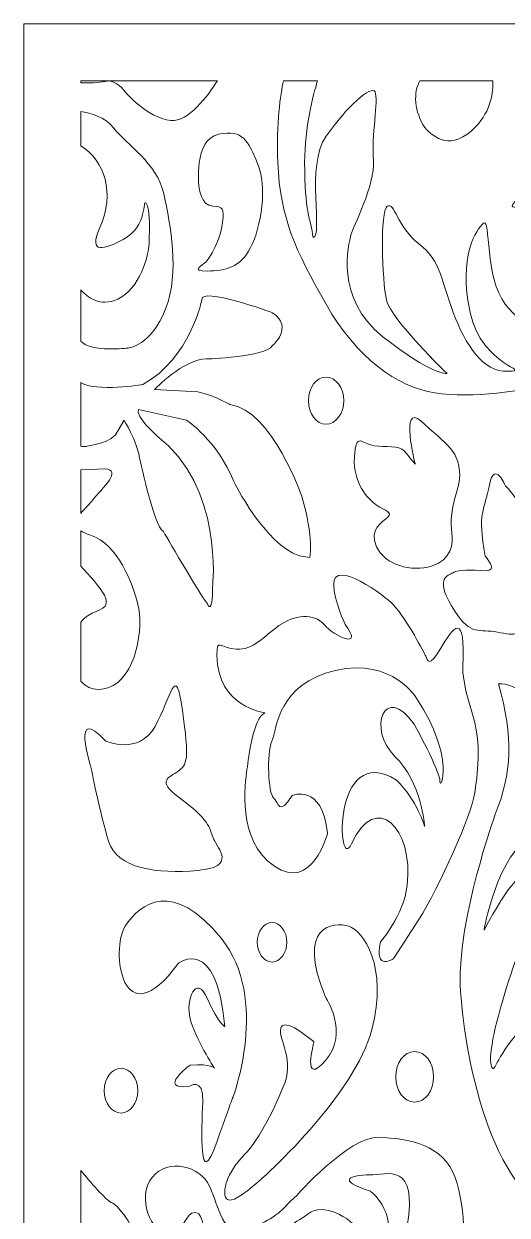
# Model space of a CAD drawing. Header units: centimetres. Extents: x -9.9 to 10.2, y -8.4 to 12.2.
# Drawn here: x -9.87 to -5.96, y 2.54 to 12.16 of the extents above; entities that cross this region are included whole.
import ezdxf

# ---------------------------------------------------------------- set-up
doc = ezdxf.new("R2010")
doc.units = ezdxf.units.CM
doc.header["$MEASUREMENT"] = 0
doc.layers.add('layer 1', color=7, linetype='Continuous')

msp = doc.modelspace()

# ---------------------------------------------------------------- linework, layer by layer
at = {"layer": 'layer 1', "color": 250, "lineweight": 9}
for points, knots in [([(-9.86881, 12.15687), (-9.86881, 12.15687), (-0.22483, 12.15687), (-0.22483, 12.15687), (-0.22483, 12.15687), (-0.22483, 12.15687), (-0.22483, -8.4261), (-0.22483, -8.4261), (-0.22483, -8.4261), (-0.22483, -8.4261), (-9.86881, -8.4261), (-9.86881, -8.4261), (-9.86881, -8.4261), (-9.86881, -8.4261), (-9.86881, 12.15687), (-9.86881, 12.15687)], [0, 0, 0, 0, 0.2, 0.2, 0.2, 0.2, 0.4, 0.4, 0.4, 0.4, 0.6, 0.6, 0.6, 0.6, 1, 1, 1, 1]), ([(-8.30459, 11.69763), (-8.38031, 11.57924), (-8.53964, 11.3618), (-8.68053, 11.37623), (-8.68053, 11.37623), (-8.87346, 11.396), (-9.04908, 11.60687), (-9.04908, 11.60687), (-9.04908, 11.60687), (-9.04908, 11.60687), (-9.12576, 11.7156), (-9.21233, 11.69254), (-9.21233, 11.69254), (-9.26275, 11.67911), (-9.34753, 11.67908), (-9.40957, 11.68141), (-9.40957, 11.68141), (-9.40957, 11.68141), (-9.40957, 11.69763), (-9.40957, 11.69763), (-9.40957, 11.69763), (-9.40957, 11.69763), (-8.30459, 11.69763), (-8.30459, 11.69763)], [0, 0, 0, 0, 0.1428571, 0.1428571, 0.1428571, 0.1428571, 0.2857143, 0.2857143, 0.2857143, 0.2857143, 0.4285714, 0.4285714, 0.4285714, 0.4285714, 0.5714286, 0.5714286, 0.5714286, 0.5714286, 0.7142857, 0.7142857, 0.7142857, 0.7142857, 1, 1, 1, 1]), ([(-7.49623, 11.69763), (-7.53393, 11.57781), (-7.60056, 11.32554), (-7.60083, 11.03852), (-7.60083, 11.03852), (-7.60123, 10.63819), (-7.55326, 10.58109), (-7.53158, 10.43227), (-7.53158, 10.43227), (-7.44789, 10.4427), (-7.59589, 11.01051), (-7.42769, 11.24938), (-7.42769, 11.24938), (-7.25949, 11.48826), (-7.06037, 11.66783), (-7.03192, 11.60687), (-7.03192, 11.60687), (-7.00348, 11.54592), (-7.06161, 11.24774), (-7.04553, 11.0517), (-7.04553, 11.0517), (-7.02945, 10.85565), (-7.21126, 10.51793), (-7.22733, 10.45204), (-7.22733, 10.45204), (-7.24341, 10.38614), (-7.36379, 9.94299), (-6.96803, 9.62998), (-6.96803, 9.62998), (-6.57226, 9.31697), (-6.45065, 9.33345), (-6.45065, 9.33345), (-6.45065, 9.33345), (-6.45065, 9.33345), (-6.90207, 9.77001), (-6.93917, 9.92652), (-6.93917, 9.92652), (-6.97627, 10.08302), (-6.99276, 10.64588), (-6.93298, 10.68432), (-6.93298, 10.68432), (-6.87321, 10.72276), (-6.85878, 10.52233), (-6.67739, 10.37955), (-6.67739, 10.37955), (-6.496, 10.23678), (-6.50012, 10.09126), (-6.40118, 9.82767), (-6.40118, 9.82767), (-6.30224, 9.56409), (-6.15759, 9.34168), (-5.96007, 9.35267), (-5.96007, 9.35267), (-5.74605, 9.35816), (-6.16831, 9.38287), (-6.26513, 9.82767), (-6.26513, 9.82767), (-6.36196, 10.27247), (-6.2136, 10.50311), (-6.15589, 10.54704), (-6.15589, 10.54704), (-6.09817, 10.59097), (-6.14558, 10.10498), (-5.98068, 9.89357), (-5.98068, 9.89357), (-5.81578, 9.68215), (-5.60141, 9.58331), (-5.34993, 9.66293), (-5.34993, 9.66293), (-5.09846, 9.74255), (-4.75216, 10.10498), (-4.65941, 10.3521), (-4.65941, 10.3521), (-4.56665, 10.59921), (-4.7501, 10.23952), (-4.97272, 10.18186), (-4.97272, 10.18186), (-5.19534, 10.1242), (-5.44269, 10.09126), (-5.57873, 10.256), (-5.57873, 10.256), (-5.71477, 10.42074), (-5.8199, 10.67609), (-5.90647, 10.67609), (-5.90647, 10.67609), (-5.99305, 10.67609), (-5.74569, 10.88201), (-5.47979, 10.82435), (-5.47979, 10.82435), (-5.21389, 10.76669), (-4.98509, 10.51958), (-4.89233, 10.51958), (-4.89233, 10.51958), (-4.79957, 10.51958), (-4.46359, 10.67883), (-4.4203, 10.87652), (-4.4203, 10.87652), (-4.37701, 11.07421), (-4.53367, 10.7008), (-4.7872, 10.71727), (-4.7872, 10.71727), (-5.04074, 10.73375), (-5.16442, 10.9232), (-5.21389, 11.11265), (-5.21389, 11.11265), (-5.26336, 11.3021), (-5.2345, 11.3638), (-5.22625, 11.35976), (-5.22625, 11.35976), (-5.21801, 11.35572), (-5.00982, 11.12089), (-4.7501, 11.17855), (-4.7501, 11.17855), (-4.50118, 11.23381), (-4.4091, 11.15551), (-4.19499, 11.69763), (-4.19499, 11.69763), (-4.19499, 11.69763), (-4.03268, 11.69763), (-4.03268, 11.69763), (-4.03268, 11.69763), (-4.09488, 11.4383), (-4.30093, 10.58416), (-4.63879, 10.09126), (-4.63879, 10.09126), (-5.02837, 9.5229), (-5.34375, 9.28403), (-5.5911, 9.24284), (-5.5911, 9.24284), (-5.83845, 9.20165), (-6.24658, 9.12752), (-6.54959, 9.17694), (-6.54959, 9.17694), (-6.85259, 9.22637), (-7.18034, 9.457), (-7.42769, 9.89357), (-7.42769, 9.89357), (-7.67504, 10.33013), (-7.79872, 10.58548), (-7.81727, 11.03852), (-7.81727, 11.03852), (-7.83021, 11.35449), (-7.79502, 11.58628), (-7.77254, 11.69763), (-7.77254, 11.69763), (-7.77254, 11.69763), (-7.49623, 11.69763), (-7.49623, 11.69763)], [0, 0, 0, 0, 0.0263158, 0.0263158, 0.0263158, 0.0263158, 0.0526316, 0.0526316, 0.0526316, 0.0526316, 0.0789474, 0.0789474, 0.0789474, 0.0789474, 0.1052632, 0.1052632, 0.1052632, 0.1052632, 0.1315789, 0.1315789, 0.1315789, 0.1315789, 0.1578947, 0.1578947, 0.1578947, 0.1578947, 0.1842105, 0.1842105, 0.1842105, 0.1842105, 0.2105263, 0.2105263, 0.2105263, 0.2105263, 0.2368421, 0.2368421, 0.2368421, 0.2368421, 0.2631579, 0.2631579, 0.2631579, 0.2631579, 0.2894737, 0.2894737, 0.2894737, 0.2894737, 0.3157895, 0.3157895, 0.3157895, 0.3157895, 0.3421053, 0.3421053, 0.3421053, 0.3421053, 0.3684211, 0.3684211, 0.3684211, 0.3684211, 0.3947368, 0.3947368, 0.3947368, 0.3947368, 0.4210526, 0.4210526, 0.4210526, 0.4210526, 0.4473684, 0.4473684, 0.4473684, 0.4473684, 0.4736842, 0.4736842, 0.4736842, 0.4736842, 0.5, 0.5, 0.5, 0.5, 0.5263158, 0.5263158, 0.5263158, 0.5263158, 0.5526316, 0.5526316, 0.5526316, 0.5526316, 0.5789474, 0.5789474, 0.5789474, 0.5789474, 0.6052632, 0.6052632, 0.6052632, 0.6052632, 0.6315789, 0.6315789, 0.6315789, 0.6315789, 0.6578947, 0.6578947, 0.6578947, 0.6578947, 0.6842105, 0.6842105, 0.6842105, 0.6842105, 0.7105263, 0.7105263, 0.7105263, 0.7105263, 0.7368421, 0.7368421, 0.7368421, 0.7368421, 0.7631579, 0.7631579, 0.7631579, 0.7631579, 0.7894737, 0.7894737, 0.7894737, 0.7894737, 0.8157895, 0.8157895, 0.8157895, 0.8157895, 0.8421053, 0.8421053, 0.8421053, 0.8421053, 0.8684211, 0.8684211, 0.8684211, 0.8684211, 0.8947368, 0.8947368, 0.8947368, 0.8947368, 0.9210526, 0.9210526, 0.9210526, 0.9210526, 0.9473684, 0.9473684, 0.9473684, 0.9473684, 1, 1, 1, 1]), ([(-6.08115, 11.69763), (-6.07689, 11.60925), (-6.09239, 11.4568), (-6.22061, 11.32516), (-6.22061, 11.32516), (-6.41478, 11.12583), (-6.55825, 11.23456), (-6.62998, 11.32022), (-6.62998, 11.32022), (-6.71468, 11.44415), (-6.72558, 11.60521), (-6.66942, 11.69763), (-6.66942, 11.69763), (-6.66942, 11.69763), (-6.08115, 11.69763), (-6.08115, 11.69763)], [0, 0, 0, 0, 0.2, 0.2, 0.2, 0.2, 0.4, 0.4, 0.4, 0.4, 0.6, 0.6, 0.6, 0.6, 1, 1, 1, 1]), ([(-9.40957, 11.44976), (-9.32907, 11.43601), (-9.2058, 11.40131), (-9.1406, 11.31446), (-9.1406, 11.31446), (-9.03857, 11.17855), (-8.79431, 11.03852), (-8.73866, 10.78317), (-8.73866, 10.78317), (-8.683, 10.52782), (-8.60879, 10.15715), (-8.7232, 9.8565), (-8.7232, 9.8565), (-8.8376, 9.55585), (-9.02929, 9.53937), (-9.02929, 9.53937), (-9.02929, 9.53937), (-9.02929, 9.53937), (-9.31926, 9.50318), (-9.40957, 9.59382), (-9.40957, 9.59382), (-9.40957, 9.59382), (-9.40957, 10.01019), (-9.40957, 10.01019), (-9.40957, 10.01019), (-9.35658, 9.9525), (-9.25719, 9.867), (-9.10968, 9.93475), (-9.10968, 9.93475), (-8.93035, 10.01712), (-8.86542, 10.28895), (-8.85924, 10.35484), (-8.85924, 10.35484), (-8.85305, 10.42074), (-8.84687, 10.67609), (-8.88088, 10.70903), (-8.88088, 10.70903), (-8.91489, 10.74198), (-8.85991, 10.5276), (-9.0664, 10.41662), (-9.0664, 10.41662), (-9.21477, 10.33687), (-9.35347, 10.28857), (-9.255, 10.51134), (-9.255, 10.51134), (-9.12985, 10.7945), (-9.21512, 11.04967), (-9.40957, 11.17218), (-9.40957, 11.17218), (-9.40957, 11.17218), (-9.40957, 11.44976), (-9.40957, 11.44976)], [0, 0, 0, 0, 0.0714286, 0.0714286, 0.0714286, 0.0714286, 0.1428571, 0.1428571, 0.1428571, 0.1428571, 0.2142857, 0.2142857, 0.2142857, 0.2142857, 0.2857143, 0.2857143, 0.2857143, 0.2857143, 0.3571429, 0.3571429, 0.3571429, 0.3571429, 0.4285714, 0.4285714, 0.4285714, 0.4285714, 0.5, 0.5, 0.5, 0.5, 0.5714286, 0.5714286, 0.5714286, 0.5714286, 0.6428571, 0.6428571, 0.6428571, 0.6428571, 0.7142857, 0.7142857, 0.7142857, 0.7142857, 0.7857143, 0.7857143, 0.7857143, 0.7857143, 0.8571429, 0.8571429, 0.8571429, 0.8571429, 1, 1, 1, 1]), ([(-8.4542, 10.84083), (-8.4542, 10.84083), (-8.50058, 11.22385), (-8.29651, 11.26503), (-8.29651, 11.26503), (-8.09245, 11.30622), (-8.06256, 11.21287), (-7.98114, 11.03028), (-7.98114, 11.03028), (-7.89972, 10.84769), (-7.95125, 10.51821), (-8.03679, 10.35072), (-8.03679, 10.35072), (-8.12234, 10.18324), (-8.24395, 10.16539), (-8.38618, 10.16127), (-8.38618, 10.16127), (-8.52841, 10.15715), (-8.42536, 10.21022), (-8.40164, 10.23129), (-8.40164, 10.23129), (-8.37381, 10.256), (-8.27497, 10.41683), (-8.26283, 10.55568), (-8.26283, 10.55568), (-8.25282, 10.67022), (-8.25845, 10.68019), (-8.34289, 10.68432), (-8.34289, 10.68432), (-8.43737, 10.68693), (-8.4542, 10.84083), (-8.4542, 10.84083)], [0, 0, 0, 0, 0.1111111, 0.1111111, 0.1111111, 0.1111111, 0.2222222, 0.2222222, 0.2222222, 0.2222222, 0.3333333, 0.3333333, 0.3333333, 0.3333333, 0.4444444, 0.4444444, 0.4444444, 0.4444444, 0.5555556, 0.5555556, 0.5555556, 0.5555556, 0.6666667, 0.6666667, 0.6666667, 0.6666667, 0.7777778, 0.7777778, 0.7777778, 0.7777778, 1, 1, 1, 1]), ([(-9.40957, 8.74629), (-9.39728, 8.74404), (-9.38301, 8.74356), (-9.36644, 8.7454), (-9.36644, 8.7454), (-9.36644, 8.7454), (-9.13921, 8.77566), (-9.11269, 8.86647), (-9.11269, 8.86647), (-9.11269, 8.86647), (-9.05967, 8.95727), (-9.05967, 8.95727), (-9.05967, 8.95727), (-9.05967, 8.95727), (-8.96121, 8.79584), (-8.93848, 8.67477), (-8.93848, 8.67477), (-8.93848, 8.67477), (-8.82108, 8.09967), (-8.74155, 8.05931), (-8.74155, 8.05931), (-8.74155, 8.05931), (-8.45372, 7.55988), (-8.38555, 7.47412), (-8.38555, 7.47412), (-8.38555, 7.47412), (-8.34389, 7.36818), (-8.34389, 7.61538), (-8.34389, 7.61538), (-8.34389, 7.61538), (-8.25299, 8.42253), (-8.79457, 8.83116), (-8.79457, 8.83116), (-8.79457, 8.83116), (-8.97257, 8.98754), (-8.94227, 9.04304), (-8.94227, 9.04304), (-8.94227, 9.04304), (-8.55597, 8.95727), (-8.55597, 8.95727), (-8.55597, 8.95727), (-8.55597, 8.95727), (-8.30601, 8.79584), (-8.17346, 8.46289), (-8.17346, 8.46289), (-8.17346, 8.46289), (-7.9235, 7.95337), (-7.64325, 7.86257), (-7.64325, 7.86257), (-7.64325, 7.86257), (-7.55993, 7.84743), (-7.55993, 7.84743), (-7.55993, 7.84743), (-7.55993, 7.84743), (-7.52206, 8.00382), (-7.62431, 8.34182), (-7.62431, 8.34182), (-7.62431, 8.34182), (-7.85912, 9.03294), (-8.20376, 9.08339), (-8.20376, 9.08339), (-8.20376, 9.08339), (-8.39312, 9.18933), (-8.51052, 9.18933), (-8.51052, 9.18933), (-8.51052, 9.18933), (-8.8135, 9.20447), (-8.8135, 9.20447), (-8.8135, 9.20447), (-8.8135, 9.20447), (-8.57869, 9.45166), (-8.39312, 9.45166), (-8.39312, 9.45166), (-8.39312, 9.45166), (-7.91593, 9.46679), (-7.86291, 9.5576), (-7.86291, 9.5576), (-7.86291, 9.5576), (-7.68491, 9.7039), (-7.85912, 9.82497), (-7.85912, 9.82497), (-7.85912, 9.82497), (-8.44235, 10.03685), (-8.43099, 9.93091), (-8.43099, 9.93091), (-8.43099, 9.93091), (-8.52189, 9.4567), (-8.90818, 9.24482), (-8.90818, 9.24482), (-8.90818, 9.24482), (-9.28399, 9.18312), (-9.40957, 9.26041), (-9.40957, 9.26041), (-9.40957, 9.26041), (-9.40957, 8.74629), (-9.40957, 8.74629)], [0, 0, 0, 0, 0.04, 0.04, 0.04, 0.04, 0.08, 0.08, 0.08, 0.08, 0.12, 0.12, 0.12, 0.12, 0.16, 0.16, 0.16, 0.16, 0.2, 0.2, 0.2, 0.2, 0.24, 0.24, 0.24, 0.24, 0.28, 0.28, 0.28, 0.28, 0.32, 0.32, 0.32, 0.32, 0.36, 0.36, 0.36, 0.36, 0.4, 0.4, 0.4, 0.4, 0.44, 0.44, 0.44, 0.44, 0.48, 0.48, 0.48, 0.48, 0.52, 0.52, 0.52, 0.52, 0.56, 0.56, 0.56, 0.56, 0.6, 0.6, 0.6, 0.6, 0.64, 0.64, 0.64, 0.64, 0.68, 0.68, 0.68, 0.68, 0.72, 0.72, 0.72, 0.72, 0.76, 0.76, 0.76, 0.76, 0.8, 0.8, 0.8, 0.8, 0.84, 0.84, 0.84, 0.84, 0.88, 0.88, 0.88, 0.88, 0.92, 0.92, 0.92, 0.92, 1, 1, 1, 1]), ([(-7.42738, 9.30503), (-7.34873, 9.30503), (-7.28459, 9.2196), (-7.28459, 9.11484), (-7.28459, 9.11484), (-7.28459, 9.01008), (-7.34873, 8.92465), (-7.42738, 8.92465), (-7.42738, 8.92465), (-7.50602, 8.92465), (-7.57016, 9.01008), (-7.57016, 9.11484), (-7.57016, 9.11484), (-7.57016, 9.2196), (-7.50602, 9.30503), (-7.42738, 9.30503)], [0, 0, 0, 0, 0.2, 0.2, 0.2, 0.2, 0.4, 0.4, 0.4, 0.4, 0.6, 0.6, 0.6, 0.6, 1, 1, 1, 1]), ([(-6.70754, 8.60284), (-6.70754, 8.60284), (-6.83436, 9.10259), (-6.65998, 8.94774), (-6.65998, 8.94774), (-6.4856, 8.79289), (-6.39577, 8.72954), (-6.36407, 8.62396), (-6.36407, 8.62396), (-6.33236, 8.51838), (-6.3535, 8.44095), (-6.3852, 8.33537), (-6.3852, 8.33537), (-6.41691, 8.22979), (-6.42219, 8.13125), (-6.41162, 8.04679), (-6.41162, 8.04679), (-6.40105, 7.96232), (-6.41162, 7.82859), (-6.57543, 7.77931), (-6.57543, 7.77931), (-6.73924, 7.73004), (-6.95061, 7.78635), (-7.0193, 7.93416), (-7.0193, 7.93416), (-7.088, 8.08198), (-6.97175, 8.13125), (-6.92947, 8.17348), (-6.92947, 8.17348), (-6.8872, 8.21571), (-6.94532, 8.22275), (-7.0193, 8.27202), (-7.0193, 8.27202), (-7.09328, 8.32129), (-7.20953, 8.44799), (-7.19896, 8.65915), (-7.19896, 8.65915), (-7.1884, 8.87031), (-7.13555, 8.76473), (-7.04044, 8.75066), (-7.04044, 8.75066), (-6.94532, 8.73658), (-6.83964, 8.75769), (-6.79737, 8.70842), (-6.79737, 8.70842), (-6.75509, 8.65915), (-6.70754, 8.60284), (-6.70754, 8.60284)], [0, 0, 0, 0, 0.0769231, 0.0769231, 0.0769231, 0.0769231, 0.1538462, 0.1538462, 0.1538462, 0.1538462, 0.2307692, 0.2307692, 0.2307692, 0.2307692, 0.3076923, 0.3076923, 0.3076923, 0.3076923, 0.3846154, 0.3846154, 0.3846154, 0.3846154, 0.4615385, 0.4615385, 0.4615385, 0.4615385, 0.5384615, 0.5384615, 0.5384615, 0.5384615, 0.6153846, 0.6153846, 0.6153846, 0.6153846, 0.6923077, 0.6923077, 0.6923077, 0.6923077, 0.7692308, 0.7692308, 0.7692308, 0.7692308, 0.8461538, 0.8461538, 0.8461538, 0.8461538, 1, 1, 1, 1]), ([(-9.40957, 8.20454), (-9.38376, 8.23514), (-9.3499, 8.2678), (-9.32062, 8.30289), (-9.32062, 8.30289), (-9.22713, 8.41498), (-9.07753, 8.55198), (-9.20843, 8.56444), (-9.20843, 8.56444), (-9.20843, 8.56444), (-9.40957, 8.5558), (-9.40957, 8.5558), (-9.40957, 8.5558), (-9.40957, 8.5558), (-9.40957, 8.20454), (-9.40957, 8.20454)], [0, 0, 0, 0, 0.2, 0.2, 0.2, 0.2, 0.4, 0.4, 0.4, 0.4, 0.6, 0.6, 0.6, 0.6, 1, 1, 1, 1]), ([(-5.97654, 8.42186), (-5.97654, 8.42186), (-6.0689, 8.64201), (-6.10779, 8.43481), (-6.10779, 8.43481), (-6.14668, 8.22761), (-6.20987, 8.22114), (-6.14182, 7.85854), (-6.14182, 7.85854), (-6.14182, 7.85854), (-6.03001, 7.73552), (-6.14182, 7.74199), (-6.14182, 7.74199), (-6.25362, 7.74847), (-6.36056, 7.74847), (-6.39458, 7.72904), (-6.39458, 7.72904), (-6.42861, 7.70962), (-6.55499, 7.69667), (-6.41403, 7.4571), (-6.41403, 7.4571), (-6.27306, 7.21752), (-6.20987, 7.26932), (-6.0689, 7.2499), (-6.0689, 7.2499), (-5.92793, 7.23047), (-5.81613, 7.16572), (-5.87933, 7.4312), (-5.87933, 7.4312), (-5.94252, 7.69667), (-5.79669, 7.88444), (-5.77725, 7.96862), (-5.77725, 7.96862), (-5.7578, 8.05279), (-5.85988, 8.27941), (-5.91335, 8.35064), (-5.91335, 8.35064), (-5.96682, 8.42186), (-5.97654, 8.42186), (-5.97654, 8.42186)], [0, 0, 0, 0, 0.0909091, 0.0909091, 0.0909091, 0.0909091, 0.1818182, 0.1818182, 0.1818182, 0.1818182, 0.2727273, 0.2727273, 0.2727273, 0.2727273, 0.3636364, 0.3636364, 0.3636364, 0.3636364, 0.4545455, 0.4545455, 0.4545455, 0.4545455, 0.5454545, 0.5454545, 0.5454545, 0.5454545, 0.6363636, 0.6363636, 0.6363636, 0.6363636, 0.7272727, 0.7272727, 0.7272727, 0.7272727, 0.8181818, 0.8181818, 0.8181818, 0.8181818, 1, 1, 1, 1]), ([(-9.40957, 7.77715), (-9.34226, 7.709), (-9.25143, 7.61041), (-9.21778, 7.54317), (-9.21778, 7.54317), (-9.16168, 7.43109), (-9.26453, 7.43109), (-9.34867, 7.38127), (-9.34867, 7.38127), (-9.37205, 7.36743), (-9.3923, 7.3491), (-9.40957, 7.32757), (-9.40957, 7.32757), (-9.40957, 7.32757), (-9.40957, 6.85136), (-9.40957, 6.85136), (-9.40957, 6.85136), (-9.36025, 6.79312), (-9.28671, 6.76491), (-9.18973, 6.79591), (-9.18973, 6.79591), (-8.95598, 6.87064), (-8.89988, 7.29409), (-8.94663, 7.46845), (-8.94663, 7.46845), (-8.99338, 7.64281), (-9.10558, 7.95417), (-9.32997, 8.0289), (-9.32997, 8.0289), (-9.36477, 8.04048), (-9.39078, 8.05237), (-9.40957, 8.0646), (-9.40957, 8.0646), (-9.40957, 8.0646), (-9.40957, 7.77715), (-9.40957, 7.77715)], [0, 0, 0, 0, 0.1, 0.1, 0.1, 0.1, 0.2, 0.2, 0.2, 0.2, 0.3, 0.3, 0.3, 0.3, 0.4, 0.4, 0.4, 0.4, 0.5, 0.5, 0.5, 0.5, 0.6, 0.6, 0.6, 0.6, 0.7, 0.7, 0.7, 0.7, 0.8, 0.8, 0.8, 0.8, 1, 1, 1, 1]), ([(-6.63127, 5.67836), (-6.63127, 5.67836), (-6.65558, 6.03456), (-6.87437, 6.24504), (-6.87437, 6.24504), (-7.09316, 6.45553), (-6.95945, 6.84411), (-6.71635, 6.5041), (-6.71635, 6.5041), (-6.71635, 6.5041), (-6.5078, 6.12694), (-6.5078, 6.04123), (-6.5078, 6.04123), (-6.5078, 5.95552), (-6.37911, 6.23169), (-6.69368, 6.70786), (-6.69368, 6.70786), (-6.69368, 6.70786), (-6.88671, 7.04117), (-7.35142, 6.93641), (-7.35142, 6.93641), (-7.81614, 6.83166), (-7.82328, 6.46978), (-7.86618, 6.36502), (-7.86618, 6.36502), (-7.90908, 6.26026), (-7.89478, 5.946), (-7.85188, 5.9079), (-7.85188, 5.9079), (-7.80899, 5.86981), (-7.80899, 5.75553), (-7.70175, 5.92695), (-7.70175, 5.92695), (-7.70175, 5.92695), (-7.45867, 6.03171), (-7.41577, 5.62221), (-7.41577, 5.62221), (-7.41577, 5.62221), (-7.53731, 5.14604), (-7.84473, 5.35556), (-7.84473, 5.35556), (-8.15216, 5.56507), (-8.08066, 6.03171), (-8.06636, 6.13646), (-8.06636, 6.13646), (-8.05207, 6.24122), (-8.01848, 6.5459), (-7.92338, 6.59358), (-7.92338, 6.59358), (-7.91845, 6.59605), (-8.30702, 6.6384), (-8.30944, 7.06022), (-8.30944, 7.06022), (-8.31027, 7.20338), (-8.288, 7.11736), (-8.15216, 7.10783), (-8.15216, 7.10783), (-8.01632, 7.09831), (-7.93053, 7.21259), (-7.80899, 7.2983), (-7.80899, 7.2983), (-7.68745, 7.38401), (-7.52301, 7.40305), (-7.44437, 7.30782), (-7.44437, 7.30782), (-7.36572, 7.21259), (-7.1155, 7.09831), (-7.27278, 7.30782), (-7.27278, 7.30782), (-7.27278, 7.30782), (-7.36572, 7.49829), (-7.36572, 7.63161), (-7.36572, 7.63161), (-7.36572, 7.8481), (-6.94434, 7.53293), (-6.88671, 7.46972), (-6.88671, 7.46972), (-6.76517, 7.33639), (-6.63649, 7.07926), (-6.62219, 7.05069), (-6.62219, 7.05069), (-6.60789, 7.02212), (-6.60074, 6.94594), (-6.50065, 7.11736), (-6.50065, 7.11736), (-6.40056, 7.28877), (-6.30046, 7.4221), (-6.32191, 6.96498), (-6.32191, 6.96498), (-6.32191, 6.96498), (-6.33621, 6.86975), (-6.25042, 6.6031), (-6.25042, 6.6031), (-6.16463, 6.33645), (-6.20752, 6.08885), (-6.22897, 5.93647), (-6.22897, 5.93647), (-6.25042, 5.7841), (-6.51495, 5.17461), (-6.67938, 4.92701), (-6.67938, 4.92701), (-6.67938, 4.92701), (-6.87956, 4.61274), (-6.87956, 4.61274), (-6.87956, 4.61274), (-6.87956, 4.61274), (-7.044, 4.49846), (-6.98681, 4.74607), (-6.98681, 4.74607), (-6.98681, 4.74607), (-6.80092, 4.95558), (-6.77232, 5.20318), (-6.77232, 5.20318), (-6.71967, 5.65912), (-7.02614, 5.97446), (-7.22274, 5.5365), (-7.22274, 5.5365), (-7.33698, 5.282), (-7.38479, 6.37527), (-6.85812, 6.05075), (-6.85812, 6.05075), (-6.69368, 5.88886), (-6.63127, 5.67836), (-6.63127, 5.67836)], [0, 0, 0, 0, 0.03125, 0.03125, 0.03125, 0.03125, 0.0625, 0.0625, 0.0625, 0.0625, 0.09375, 0.09375, 0.09375, 0.09375, 0.125, 0.125, 0.125, 0.125, 0.15625, 0.15625, 0.15625, 0.15625, 0.1875, 0.1875, 0.1875, 0.1875, 0.21875, 0.21875, 0.21875, 0.21875, 0.25, 0.25, 0.25, 0.25, 0.28125, 0.28125, 0.28125, 0.28125, 0.3125, 0.3125, 0.3125, 0.3125, 0.34375, 0.34375, 0.34375, 0.34375, 0.375, 0.375, 0.375, 0.375, 0.40625, 0.40625, 0.40625, 0.40625, 0.4375, 0.4375, 0.4375, 0.4375, 0.46875, 0.46875, 0.46875, 0.46875, 0.5, 0.5, 0.5, 0.5, 0.53125, 0.53125, 0.53125, 0.53125, 0.5625, 0.5625, 0.5625, 0.5625, 0.59375, 0.59375, 0.59375, 0.59375, 0.625, 0.625, 0.625, 0.625, 0.65625, 0.65625, 0.65625, 0.65625, 0.6875, 0.6875, 0.6875, 0.6875, 0.71875, 0.71875, 0.71875, 0.71875, 0.75, 0.75, 0.75, 0.75, 0.78125, 0.78125, 0.78125, 0.78125, 0.8125, 0.8125, 0.8125, 0.8125, 0.84375, 0.84375, 0.84375, 0.84375, 0.875, 0.875, 0.875, 0.875, 0.90625, 0.90625, 0.90625, 0.90625, 0.9375, 0.9375, 0.9375, 0.9375, 1, 1, 1, 1]), ([(-9.32822, 6.16065), (-9.32822, 6.16065), (-9.49397, 6.67582), (-9.20666, 6.36672), (-9.20666, 6.36672), (-9.20666, 6.36672), (-8.94146, 6.24896), (-8.80886, 6.48447), (-8.80886, 6.48447), (-8.67625, 6.71998), (-8.6431, 7.01437), (-8.58785, 6.61695), (-8.58785, 6.61695), (-8.5326, 6.21953), (-8.54365, 6.17537), (-8.63205, 6.11649), (-8.63205, 6.11649), (-8.72045, 6.05761), (-8.79781, 6.04289), (-8.5768, 5.88098), (-8.5768, 5.88098), (-8.3558, 5.71907), (-8.36685, 5.64547), (-8.3337, 5.57188), (-8.3337, 5.57188), (-8.30055, 5.49828), (-8.14584, 5.35109), (-8.4663, 5.32165), (-8.4663, 5.32165), (-8.78676, 5.29221), (-9.11826, 5.33637), (-9.18456, 5.55716), (-9.18456, 5.55716), (-9.25087, 5.77795), (-9.32822, 6.16065), (-9.32822, 6.16065)], [0, 0, 0, 0, 0.1, 0.1, 0.1, 0.1, 0.2, 0.2, 0.2, 0.2, 0.3, 0.3, 0.3, 0.3, 0.4, 0.4, 0.4, 0.4, 0.5, 0.5, 0.5, 0.5, 0.6, 0.6, 0.6, 0.6, 0.7, 0.7, 0.7, 0.7, 0.8, 0.8, 0.8, 0.8, 1, 1, 1, 1]), ([(-6.06378, 5.76914), (-6.06378, 5.76914), (-6.36442, 4.92585), (-6.34351, 4.39633), (-6.34351, 4.39633), (-6.3226, 3.86682), (-6.10323, 2.70465), (-5.51903, 2.51363), (-5.51903, 2.51363), (-4.93482, 2.32262), (-4.51905, 2.48186), (-4.37064, 2.57247), (-4.37064, 2.57247), (-4.22222, 2.66307), (-3.70634, 3.12473), (-3.72283, 3.8276), (-3.72283, 3.8276), (-3.73931, 4.53048), (-3.82785, 4.84479), (-4.10759, 5.11935), (-4.10759, 5.11935), (-4.38732, 5.39391), (-4.75343, 5.43574), (-5.00372, 5.04351), (-5.00372, 5.04351), (-5.25401, 4.65128), (-5.06261, 4.23944), (-5.00372, 4.10216), (-5.00372, 4.10216), (-4.94483, 3.96488), (-4.46584, 3.94527), (-4.59148, 4.45517), (-4.59148, 4.45517), (-4.91844, 4.89643), (-4.86572, 5.00595), (-4.58294, 5.05489), (-4.58294, 5.05489), (-4.2878, 5.06265), (-4.06512, 4.70322), (-4.07618, 4.44928), (-4.07618, 4.44928), (-4.08723, 4.19535), (-4.25963, 3.72916), (-4.53965, 3.62207), (-4.53965, 3.62207), (-4.81968, 3.51499), (-5.17068, 3.64325), (-5.28846, 3.87859), (-5.28846, 3.87859), (-5.40624, 4.11393), (-5.42303, 4.18885), (-5.5043, 4.41595), (-5.5043, 4.41595), (-5.58557, 4.64304), (-5.73369, 4.66776), (-5.66007, 4.29514), (-5.66007, 4.29514), (-5.58646, 3.92252), (-5.25931, 3.46714), (-5.07115, 3.39811), (-5.07115, 3.39811), (-4.88299, 3.32908), (-4.3883, 3.45067), (-4.28613, 3.53539), (-4.28613, 3.53539), (-4.18395, 3.62011), (-4.0909, 3.78838), (-4.0909, 3.78838), (-4.0909, 3.78838), (-4.0909, 3.78838), (-3.95368, 4.13511), (-3.95368, 4.13511), (-3.95368, 4.13511), (-3.95368, 4.13511), (-3.93278, 3.72248), (-3.96222, 3.5499), (-3.96222, 3.5499), (-3.99167, 3.37732), (-4.16658, 3.21023), (-4.26758, 3.16081), (-4.26758, 3.16081), (-4.36857, 3.11139), (-4.34826, 3.26083), (-4.73046, 3.24946), (-4.73046, 3.24946), (-5.05892, 3.23968), (-4.8398, 2.93502), (-4.77168, 2.84953), (-4.77168, 2.84953), (-4.76054, 2.83554), (-4.75343, 2.82742), (-4.75343, 2.82742), (-4.75343, 2.82742), (-4.75343, 2.82742), (-4.4737, 2.72936), (-4.4737, 2.72936), (-4.4737, 2.72936), (-4.4737, 2.72936), (-4.84177, 2.57247), (-4.989, 2.72936), (-4.989, 2.72936), (-5.13623, 2.88625), (-5.00696, 3.12983), (-5.31614, 3.32594), (-5.31614, 3.32594), (-5.62532, 3.52206), (-5.52756, 3.48479), (-5.52756, 3.48479), (-5.52756, 3.48479), (-5.52756, 3.48479), (-5.60324, 3.17297), (-5.44129, 2.95725), (-5.44129, 2.95725), (-5.27934, 2.74152), (-5.15969, 2.64779), (-5.1642, 2.64778), (-5.1642, 2.64778), (-5.16872, 2.64776), (-5.52082, 2.81318), (-5.62915, 2.97411), (-5.62915, 2.97411), (-5.73749, 3.13504), (-5.8504, 3.4715), (-5.73987, 3.70993), (-5.73987, 3.70993), (-5.62934, 3.94836), (-5.66537, 4.2465), (-5.86472, 4.02764), (-5.86472, 4.02764), (-6.06407, 3.80878), (-6.06849, 3.65855), (-6.09322, 3.74916), (-6.09322, 3.74916), (-6.11796, 3.83976), (-6.05612, 4.11354), (-5.95306, 4.42732), (-5.95306, 4.42732), (-5.85, 4.7411), (-5.83204, 4.79798), (-5.6957, 4.92585), (-5.6957, 4.92585), (-5.55937, 5.05371), (-5.28346, 4.76895), (-5.28346, 4.76895), (-5.28346, 4.76895), (-5.28346, 4.76895), (-5.29736, 5.18576), (-5.63681, 5.31808), (-5.63681, 5.31808), (-5.85599, 5.35338), (-5.9453, 5.21571), (-6.15211, 4.83916), (-6.15211, 4.83916), (-6.15211, 4.83916), (-6.04847, 5.46163), (-5.74605, 5.61225), (-5.74605, 5.61225), (-5.50548, 5.80405), (-5.47664, 6.22443), (-5.59264, 6.45554), (-5.59264, 6.45554), (-5.70864, 6.68666), (-5.8941, 6.83958), (-6.03433, 6.82816), (-6.03433, 6.82816), (-5.91429, 6.39278), (-5.9241, 6.11391), (-6.06378, 5.76914)], [0, 0, 0, 0, 0.0232558, 0.0232558, 0.0232558, 0.0232558, 0.0465116, 0.0465116, 0.0465116, 0.0465116, 0.0697674, 0.0697674, 0.0697674, 0.0697674, 0.0930233, 0.0930233, 0.0930233, 0.0930233, 0.1162791, 0.1162791, 0.1162791, 0.1162791, 0.1395349, 0.1395349, 0.1395349, 0.1395349, 0.1627907, 0.1627907, 0.1627907, 0.1627907, 0.1860465, 0.1860465, 0.1860465, 0.1860465, 0.2093023, 0.2093023, 0.2093023, 0.2093023, 0.2325581, 0.2325581, 0.2325581, 0.2325581, 0.255814, 0.255814, 0.255814, 0.255814, 0.2790698, 0.2790698, 0.2790698, 0.2790698, 0.3023256, 0.3023256, 0.3023256, 0.3023256, 0.3255814, 0.3255814, 0.3255814, 0.3255814, 0.3488372, 0.3488372, 0.3488372, 0.3488372, 0.372093, 0.372093, 0.372093, 0.372093, 0.3953488, 0.3953488, 0.3953488, 0.3953488, 0.4186047, 0.4186047, 0.4186047, 0.4186047, 0.4418605, 0.4418605, 0.4418605, 0.4418605, 0.4651163, 0.4651163, 0.4651163, 0.4651163, 0.4883721, 0.4883721, 0.4883721, 0.4883721, 0.5116279, 0.5116279, 0.5116279, 0.5116279, 0.5348837, 0.5348837, 0.5348837, 0.5348837, 0.5581395, 0.5581395, 0.5581395, 0.5581395, 0.5813953, 0.5813953, 0.5813953, 0.5813953, 0.6046512, 0.6046512, 0.6046512, 0.6046512, 0.627907, 0.627907, 0.627907, 0.627907, 0.6511628, 0.6511628, 0.6511628, 0.6511628, 0.6744186, 0.6744186, 0.6744186, 0.6744186, 0.6976744, 0.6976744, 0.6976744, 0.6976744, 0.7209302, 0.7209302, 0.7209302, 0.7209302, 0.744186, 0.744186, 0.744186, 0.744186, 0.7674419, 0.7674419, 0.7674419, 0.7674419, 0.7906977, 0.7906977, 0.7906977, 0.7906977, 0.8139535, 0.8139535, 0.8139535, 0.8139535, 0.8372093, 0.8372093, 0.8372093, 0.8372093, 0.8604651, 0.8604651, 0.8604651, 0.8604651, 0.8837209, 0.8837209, 0.8837209, 0.8837209, 0.9069767, 0.9069767, 0.9069767, 0.9069767, 0.9302326, 0.9302326, 0.9302326, 0.9302326, 0.9534884, 0.9534884, 0.9534884, 0.9534884, 1, 1, 1, 1]), ([(-8.17994, 3.48926), (-8.17994, 3.48926), (-7.88074, 4.28635), (-8.27343, 4.77207), (-8.27343, 4.77207), (-8.66613, 5.25779), (-8.92793, 5.05852), (-9.04948, 4.8717), (-9.04948, 4.8717), (-9.17103, 4.68489), (-9.07753, 3.95008), (-8.61938, 4.5728), (-8.61938, 4.5728), (-8.61938, 4.5728), (-8.31083, 4.80943), (-8.24539, 4.06217), (-8.24539, 4.06217), (-8.24539, 4.06217), (-8.29213, 4.07462), (-8.38563, 4.28635), (-8.38563, 4.28635), (-8.47913, 4.49807), (-8.56328, 4.27389), (-8.52588, 4.12444), (-8.52588, 4.12444), (-8.48848, 3.97499), (-8.32953, 3.7259), (-8.32953, 3.7259), (-8.32953, 3.7259), (-8.32953, 3.7259), (-8.34823, 3.76326), (-8.52588, 3.75081), (-8.52588, 3.75081), (-8.52588, 3.75081), (-8.79703, 3.55154), (-8.53523, 3.57645), (-8.53523, 3.57645), (-8.53523, 3.57645), (-8.41368, 3.66363), (-8.42303, 3.4519), (-8.42303, 3.4519), (-8.43238, 3.24018), (-8.46043, 2.70464), (-8.31083, 3.12809), (-8.31083, 3.12809), (-8.16124, 3.55154), (-8.17994, 3.48926), (-8.17994, 3.48926)], [0, 0, 0, 0, 0.0769231, 0.0769231, 0.0769231, 0.0769231, 0.1538462, 0.1538462, 0.1538462, 0.1538462, 0.2307692, 0.2307692, 0.2307692, 0.2307692, 0.3076923, 0.3076923, 0.3076923, 0.3076923, 0.3846154, 0.3846154, 0.3846154, 0.3846154, 0.4615385, 0.4615385, 0.4615385, 0.4615385, 0.5384615, 0.5384615, 0.5384615, 0.5384615, 0.6153846, 0.6153846, 0.6153846, 0.6153846, 0.6923077, 0.6923077, 0.6923077, 0.6923077, 0.7692308, 0.7692308, 0.7692308, 0.7692308, 0.8461538, 0.8461538, 0.8461538, 0.8461538, 1, 1, 1, 1]), ([(-8.23604, 2.79182), (-8.23604, 2.79182), (-8.30149, 2.56764), (-8.10514, 2.70464), (-8.10514, 2.70464), (-7.90879, 2.84164), (-7.18885, 3.52663), (-7.05795, 4.03726), (-7.05795, 4.03726), (-6.92705, 4.54789), (-7.1234, 4.83434), (-7.24494, 4.8717), (-7.24494, 4.8717), (-7.36649, 4.90907), (-7.67504, 4.88416), (-7.43194, 4.2988), (-7.43194, 4.2988), (-7.43194, 4.2988), (-7.23559, 4.01235), (-7.43194, 3.78817), (-7.43194, 3.78817), (-7.62829, 3.56399), (-7.52544, 3.93762), (-7.52544, 3.93762), (-7.52544, 3.93762), (-7.52544, 3.93762), (-7.74049, 4.12444), (-7.78724, 4.06217), (-7.78724, 4.06217), (-7.83399, 3.9999), (-7.68439, 3.81308), (-7.75919, 3.61381), (-7.75919, 3.61381), (-7.83399, 3.41454), (-7.96489, 3.15299), (-8.08644, 3.02845), (-8.08644, 3.02845), (-8.20799, 2.90391), (-8.23604, 2.79182), (-8.23604, 2.79182)], [0, 0, 0, 0, 0.0909091, 0.0909091, 0.0909091, 0.0909091, 0.1818182, 0.1818182, 0.1818182, 0.1818182, 0.2727273, 0.2727273, 0.2727273, 0.2727273, 0.3636364, 0.3636364, 0.3636364, 0.3636364, 0.4545455, 0.4545455, 0.4545455, 0.4545455, 0.5454545, 0.5454545, 0.5454545, 0.5454545, 0.6363636, 0.6363636, 0.6363636, 0.6363636, 0.7272727, 0.7272727, 0.7272727, 0.7272727, 0.8181818, 0.8181818, 0.8181818, 0.8181818, 1, 1, 1, 1]), ([(-7.86391, 4.90109), (-7.79808, 4.90109), (-7.7444, 4.82958), (-7.7444, 4.74189), (-7.7444, 4.74189), (-7.7444, 4.6542), (-7.79808, 4.58269), (-7.86391, 4.58269), (-7.86391, 4.58269), (-7.92975, 4.58269), (-7.98343, 4.6542), (-7.98343, 4.74189), (-7.98343, 4.74189), (-7.98343, 4.82958), (-7.92975, 4.90109), (-7.86391, 4.90109)], [0, 0, 0, 0, 0.2, 0.2, 0.2, 0.2, 0.4, 0.4, 0.4, 0.4, 0.6, 0.6, 0.6, 0.6, 1, 1, 1, 1]), ([(-6.71214, 3.8603), (-6.62768, 3.8603), (-6.55881, 3.76856), (-6.55881, 3.65606), (-6.55881, 3.65606), (-6.55881, 3.54356), (-6.62768, 3.45182), (-6.71214, 3.45182), (-6.71214, 3.45182), (-6.79659, 3.45182), (-6.86547, 3.54356), (-6.86547, 3.65606), (-6.86547, 3.65606), (-6.86547, 3.76856), (-6.79659, 3.8603), (-6.71214, 3.8603)], [0, 0, 0, 0, 0.2, 0.2, 0.2, 0.2, 0.4, 0.4, 0.4, 0.4, 0.6, 0.6, 0.6, 0.6, 1, 1, 1, 1]), ([(-9.08362, 3.72461), (-9.00896, 3.72461), (-8.94808, 3.6435), (-8.94808, 3.54405), (-8.94808, 3.54405), (-8.94808, 3.44461), (-9.00896, 3.3635), (-9.08362, 3.3635), (-9.08362, 3.3635), (-9.15828, 3.3635), (-9.21917, 3.44461), (-9.21917, 3.54405), (-9.21917, 3.54405), (-9.21917, 3.6435), (-9.15828, 3.72461), (-9.08362, 3.72461)], [0, 0, 0, 0, 0.2, 0.2, 0.2, 0.2, 0.4, 0.4, 0.4, 0.4, 0.6, 0.6, 0.6, 0.6, 1, 1, 1, 1]), ([(-7.66989, 2.6924), (-7.66989, 2.6924), (-7.24449, 3.1781), (-7.0014, 3.16798), (-7.0014, 3.16798), (-6.75831, 3.15786), (-6.47725, 3.10727), (-6.38609, 2.84418), (-6.38609, 2.84418), (-6.29493, 2.58109), (-6.27974, 2.19658), (-6.43167, 2.10551), (-6.43167, 2.10551), (-6.5836, 2.01444), (-6.86467, 1.92337), (-6.77351, 2.44955), (-6.77351, 2.44955), (-6.68235, 2.97572), (-6.93303, 2.86442), (-7.07737, 2.86442), (-7.07737, 2.86442), (-7.2217, 2.86442), (-7.35844, 2.82394), (-7.06977, 2.73287), (-7.06977, 2.73287), (-7.06977, 2.73287), (-6.86467, 2.58109), (-6.93303, 2.29777), (-6.93303, 2.29777), (-7.0014, 2.01444), (-7.04698, 2.26741), (-7.14573, 2.39895), (-7.14573, 2.39895), (-7.24449, 2.5305), (-7.44959, 2.6418), (-7.57114, 2.55074), (-7.57114, 2.55074), (-7.69268, 2.45967), (-7.84461, 2.40907), (-7.73066, 2.34836), (-7.73066, 2.34836), (-7.61672, 2.28765), (-7.52556, 2.10551), (-7.53315, 2.01444), (-7.53315, 2.01444), (-7.54075, 1.92337), (-7.66229, 1.53886), (-7.8522, 1.93349), (-7.8522, 1.93349), (-7.8522, 1.93349), (-7.76105, 2.1561), (-7.91298, 2.1561), (-7.91298, 2.1561), (-8.06491, 2.1561), (-8.17885, 2.16622), (-8.20164, 2.03468), (-8.20164, 2.03468), (-8.22443, 1.90314), (-8.17885, 1.85254), (-8.14087, 1.79183), (-8.14087, 1.79183), (-8.10289, 1.73112), (-8.0801, 1.57934), (-8.30799, 1.721), (-8.30799, 1.721), (-8.30799, 1.721), (-8.49031, 1.81207), (-8.42194, 2.34836), (-8.42194, 2.34836), (-8.42194, 2.34836), (-8.39915, 2.55074), (-8.48271, 2.56085), (-8.48271, 2.56085), (-8.56627, 2.57097), (-8.56627, 2.38883), (-8.70301, 2.38883), (-8.70301, 2.38883), (-8.83974, 2.38883), (-8.96129, 2.68228), (-8.83215, 2.84418), (-8.83215, 2.84418), (-8.70301, 3.00608), (-8.44473, 2.93525), (-8.36876, 2.77335), (-8.36876, 2.77335), (-8.2928, 2.61145), (-8.26241, 2.34836), (-8.0725, 2.41919), (-8.0725, 2.41919), (-7.88259, 2.49002), (-7.79903, 2.56085), (-7.75345, 2.61145), (-7.75345, 2.61145), (-7.70787, 2.66204), (-7.66989, 2.6924), (-7.66989, 2.6924)], [0, 0, 0, 0, 0.04, 0.04, 0.04, 0.04, 0.08, 0.08, 0.08, 0.08, 0.12, 0.12, 0.12, 0.12, 0.16, 0.16, 0.16, 0.16, 0.2, 0.2, 0.2, 0.2, 0.24, 0.24, 0.24, 0.24, 0.28, 0.28, 0.28, 0.28, 0.32, 0.32, 0.32, 0.32, 0.36, 0.36, 0.36, 0.36, 0.4, 0.4, 0.4, 0.4, 0.44, 0.44, 0.44, 0.44, 0.48, 0.48, 0.48, 0.48, 0.52, 0.52, 0.52, 0.52, 0.56, 0.56, 0.56, 0.56, 0.6, 0.6, 0.6, 0.6, 0.64, 0.64, 0.64, 0.64, 0.68, 0.68, 0.68, 0.68, 0.72, 0.72, 0.72, 0.72, 0.76, 0.76, 0.76, 0.76, 0.8, 0.8, 0.8, 0.8, 0.84, 0.84, 0.84, 0.84, 0.88, 0.88, 0.88, 0.88, 0.92, 0.92, 0.92, 0.92, 1, 1, 1, 1]), ([(-9.40957, 2.89947), (-9.33627, 2.81208), (-9.20422, 2.65938), (-9.16272, 2.64237), (-9.16272, 2.64237), (-9.10419, 2.61838), (-8.99615, 2.47446), (-8.89711, 2.2346), (-8.89711, 2.2346), (-8.79807, 1.99474), (-8.71704, 1.80284), (-8.71704, 1.80284), (-8.71704, 1.80284), (-8.71704, 1.80284), (-8.64951, 1.66492), (-8.8881, 1.80884), (-8.8881, 1.80884), (-9.1267, 1.95276), (-9.03666, 2.00073), (-9.20323, 1.97674), (-9.20323, 1.97674), (-9.3698, 1.95276), (-9.35629, 1.86281), (-9.3698, 1.84482), (-9.3698, 1.84482), (-9.37773, 1.83426), (-9.39341, 1.78445), (-9.40957, 1.79243), (-9.40957, 1.79243), (-9.40957, 1.79243), (-9.40957, 2.1482), (-9.40957, 2.1482), (-9.40957, 2.1482), (-9.37105, 2.2241), (-9.30785, 2.25994), (-9.25725, 2.27058), (-9.25725, 2.27058), (-9.17172, 2.28857), (-8.99615, 2.25858), (-9.1312, 2.34853), (-9.1312, 2.34853), (-9.22998, 2.41432), (-9.348, 2.42236), (-9.40957, 2.41959), (-9.40957, 2.41959), (-9.40957, 2.41959), (-9.40957, 2.89947), (-9.40957, 2.89947)], [0, 0, 0, 0, 0.0769231, 0.0769231, 0.0769231, 0.0769231, 0.1538462, 0.1538462, 0.1538462, 0.1538462, 0.2307692, 0.2307692, 0.2307692, 0.2307692, 0.3076923, 0.3076923, 0.3076923, 0.3076923, 0.3846154, 0.3846154, 0.3846154, 0.3846154, 0.4615385, 0.4615385, 0.4615385, 0.4615385, 0.5384615, 0.5384615, 0.5384615, 0.5384615, 0.6153846, 0.6153846, 0.6153846, 0.6153846, 0.6923077, 0.6923077, 0.6923077, 0.6923077, 0.7692308, 0.7692308, 0.7692308, 0.7692308, 0.8461538, 0.8461538, 0.8461538, 0.8461538, 1, 1, 1, 1])]:
    msp.add_open_spline(points, degree=3, knots=knots, dxfattribs=at)

doc.saveas('drawing.dxf')
